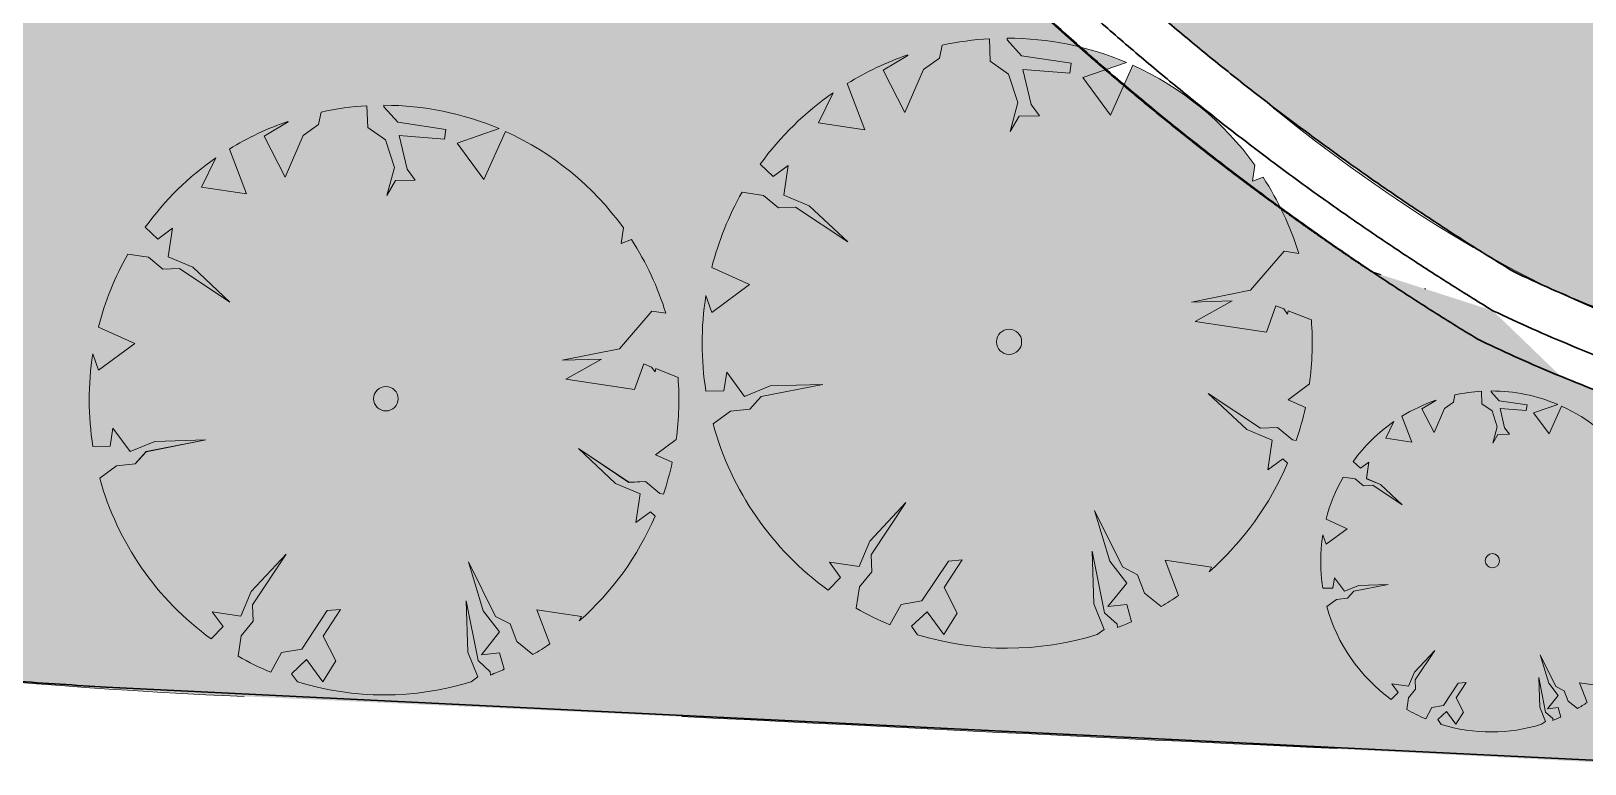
# Model space of a CAD drawing. Header units: metres. Extents: x -169 to 222, y -129 to 263.
# Drawn here: x 26.82 to 51.48, y -64.4 to -52.78 of the extents above; entities that cross this region are included whole.
import ezdxf

# ---------------------------------------------------------------- set-up
doc = ezdxf.new("R2010")
doc.units = ezdxf.units.M
doc.header["$LTSCALE"] = 5.08
doc.linetypes.add('DGN Style 2', pattern=[3.417717, 2.050591, -1.367126])
doc.layers.add('green areas', color=7, linetype='DGN Style 2', lineweight=5)
doc.layers.add('pavement', color=7, linetype='DGN Style 2', lineweight=5)
doc.layers.add('site location - A-Z400-H-Cfil1', color=7, linetype='Continuous', lineweight=5, true_color=0xb4b4b4)
doc.layers.add('site location - A-Z400-H-Cfil4', color=7, linetype='Continuous', lineweight=5, true_color=0x5a5a5a)

# ---------------------------------------------------------------- blocks, each defined once
blk = doc.blocks.new('Group-5-1')
at = {"layer": 'site location - A-Z400-H-Cfil1', "linetype": 'Continuous', "lineweight": 0, "true_color": 0x7fff7f}
h = blk.add_hatch(color=91, dxfattribs=at)
edge = h.paths.add_edge_path()
edge.add_arc((49.993, -61.19), 2.704, 17.1101, 32.9708)
edge.add_line((52.261, -59.719), (52.167, -59.755))
edge.add_line((52.167, -59.755), (52.188, -59.611))
edge.add_arc((49.992, -61.19), 2.705, 35.7173, 65.6583)
edge.add_line((51.107, -58.726), (50.908, -59.168))
edge.add_line((50.908, -59.168), (50.662, -58.833))
edge.add_line((50.662, -58.833), (51.049, -58.701))
edge.add_arc((49.992, -61.19), 2.705, 66.9963, 90.0095)
edge.add_line((49.991, -58.486), (49.99, -58.502))
edge.add_line((49.99, -58.502), (50.119, -58.641))
edge.add_line((50.119, -58.641), (50.56, -58.708))
edge.add_line((50.56, -58.708), (50.546, -58.795))
edge.add_line((50.546, -58.795), (50.131, -58.763))
edge.add_line((50.131, -58.763), (50.204, -59.073))
edge.add_line((50.204, -59.073), (50.279, -59.174))
edge.add_line((50.279, -59.174), (50.098, -59.177))
edge.add_line((50.098, -59.177), (50.018, -59.314))
edge.add_line((50.018, -59.314), (50.087, -59.055))
edge.add_line((50.087, -59.055), (50.005, -58.803))
edge.add_line((50.005, -58.803), (49.842, -58.689))
edge.add_line((49.842, -58.689), (49.835, -58.49))
edge.add_line((49.835, -58.49), (49.836, -58.49))
edge.add_arc((49.991, -61.194), 2.708, 93.2962, 102.2657)
edge.add_line((49.416, -58.548), (49.391, -58.664))
edge.add_line((49.391, -58.664), (49.25, -58.763))
edge.add_line((49.25, -58.763), (49.084, -59.144))
edge.add_line((49.084, -59.144), (48.892, -58.769))
edge.add_line((48.892, -58.769), (49.111, -58.638))
edge.add_line((49.111, -58.638), (49.11, -58.633))
edge.add_arc((49.993, -61.191), 2.706, 109.064, 121.6642)
edge.add_line((48.573, -58.888), (48.729, -59.298))
edge.add_line((48.729, -59.298), (48.318, -59.236))
edge.add_line((48.318, -59.236), (48.448, -58.97))
edge.add_arc((49.992, -61.191), 2.705, 124.8003, 144.0671)
edge.add_line((47.801, -59.603), (47.915, -59.713))
edge.add_line((47.915, -59.713), (48.051, -59.614))
edge.add_line((48.051, -59.614), (48.01, -59.878))
edge.add_line((48.01, -59.878), (48.236, -59.972))
edge.add_line((48.236, -59.972), (48.578, -60.293))
edge.add_line((48.578, -60.293), (48.114, -59.983))
edge.add_line((48.114, -59.983), (47.963, -59.99))
edge.add_line((47.963, -59.99), (47.83, -59.88))
edge.add_line((47.83, -59.88), (47.642, -59.852))
edge.add_arc((49.992, -61.191), 2.705, 150.3253, 165.6529)
edge.add_line((47.371, -60.521), (47.706, -60.671))
edge.add_line((47.706, -60.671), (47.371, -60.918))
edge.add_line((47.371, -60.918), (47.32, -60.768))
edge.add_arc((49.991, -61.192), 2.705, 170.9904, 189.0527)
edge.add_line((47.32, -61.617), (47.479, -61.614))
edge.add_line((47.479, -61.614), (47.504, -61.449))
edge.add_line((47.504, -61.449), (47.662, -61.663))
edge.add_line((47.662, -61.663), (47.889, -61.57))
edge.add_line((47.889, -61.57), (48.357, -61.555))
edge.add_line((48.357, -61.555), (47.81, -61.665))
edge.add_line((47.81, -61.665), (47.709, -61.776))
edge.add_line((47.709, -61.776), (47.536, -61.793))
edge.add_line((47.536, -61.793), (47.383, -61.906))
edge.add_arc((49.992, -61.191), 2.705, 195.3235, 234.0655)
edge.add_line((48.404, -63.381), (48.514, -63.268))
edge.add_line((48.514, -63.268), (48.415, -63.132))
edge.add_line((48.415, -63.132), (48.679, -63.172))
edge.add_line((48.679, -63.172), (48.773, -62.946))
edge.add_line((48.773, -62.946), (49.094, -62.605))
edge.add_line((49.094, -62.605), (48.784, -63.068))
edge.add_line((48.784, -63.068), (48.791, -63.219))
edge.add_line((48.791, -63.219), (48.681, -63.353))
edge.add_line((48.681, -63.353), (48.653, -63.541))
edge.add_arc((49.99, -61.192), 2.703, 240.3594, 247.4353)
edge.add_line((48.952, -63.688), (49.051, -63.508))
edge.add_line((49.051, -63.508), (49.236, -63.476))
edge.add_line((49.236, -63.476), (49.469, -63.122))
edge.add_line((49.469, -63.122), (49.592, -63.111))
edge.add_line((49.592, -63.111), (49.434, -63.356))
edge.add_line((49.434, -63.356), (49.55, -63.583))
edge.add_line((49.55, -63.583), (49.431, -63.775))
edge.add_line((49.431, -63.775), (49.281, -63.573))
edge.add_line((49.281, -63.573), (49.142, -63.701))
edge.add_line((49.142, -63.701), (49.197, -63.777))
edge.add_arc((49.992, -61.191), 2.705, 252.9251, 287.1683)
edge.add_line((50.79, -63.775), (50.853, -63.729))
edge.add_line((50.853, -63.729), (50.76, -63.503))
edge.add_line((50.76, -63.503), (50.746, -63.034))
edge.add_line((50.746, -63.034), (50.854, -63.581))
edge.add_line((50.854, -63.581), (50.966, -63.683))
edge.add_line((50.966, -63.683), (50.969, -63.713))
edge.add_arc((49.989, -61.191), 2.706, 291.2374, 294.1319)
edge.add_line((51.095, -63.661), (51.051, -63.508))
edge.add_line((51.051, -63.508), (50.885, -63.527))
edge.add_line((50.885, -63.527), (51.051, -63.319))
edge.add_line((51.051, -63.319), (50.903, -63.124))
edge.add_line((50.903, -63.124), (50.767, -62.675))
edge.add_line((50.767, -62.675), (51.014, -63.175))
edge.add_line((51.014, -63.175), (51.148, -63.245))
edge.add_line((51.148, -63.245), (51.209, -63.407))
edge.add_line((51.209, -63.407), (51.358, -63.526))
edge.add_arc((49.991, -61.192), 2.704, 300.3598, 304.2157)
edge.add_line((51.512, -63.429), (51.393, -63.115))
edge.add_line((51.393, -63.115), (51.803, -63.177))
edge.add_line((51.803, -63.177), (51.783, -63.217))
edge.add_arc((49.992, -61.191), 2.705, 311.4729, 336.8259)
edge.add_line((52.479, -62.255), (52.438, -62.215))
edge.add_line((52.438, -62.215), (52.302, -62.314))
edge.add_line((52.302, -62.314), (52.342, -62.051))
edge.add_line((52.342, -62.051), (52.117, -61.957))
edge.add_line((52.117, -61.957), (51.775, -61.635))
edge.add_line((51.775, -61.635), (52.238, -61.945))
edge.add_line((52.238, -61.945), (52.389, -61.938))
edge.add_line((52.389, -61.938), (52.523, -62.048))
edge.add_line((52.523, -62.048), (52.556, -62.053))
edge.add_arc((49.991, -61.191), 2.706, 341.4135, 347.8394)
edge.add_line((52.636, -61.761), (52.483, -61.692))
edge.add_line((52.483, -61.692), (52.673, -61.552))
edge.add_arc((49.992, -61.189), 2.705, 352.293, 364.3693)
edge.add_line((52.689, -60.983), (52.484, -60.902))
edge.add_line((52.484, -60.902), (52.48, -60.932))
edge.add_line((52.48, -60.932), (52.446, -60.887))
edge.add_line((52.446, -60.887), (52.375, -60.859))
edge.add_line((52.375, -60.859), (52.291, -61.094))
edge.add_line((52.291, -61.094), (51.659, -60.998))
edge.add_line((51.659, -60.998), (51.988, -60.815))
edge.add_line((51.988, -60.815), (51.627, -60.826))
edge.add_line((51.627, -60.826), (52.151, -60.722))
edge.add_line((52.151, -60.722), (52.449, -60.375))
edge.add_line((52.449, -60.375), (52.577, -60.395))
edge.add_line((52.577, -60.395), (52.577, -60.395))
at = {"layer": 'site location - A-Z400-H-Cfil1', "color": 7, "flags": 128}
blk.add_lwpolyline([(51.988, -60.815), (51.627, -60.826), (52.151, -60.722), (52.449, -60.375), (52.577, -60.395, 0.069316), (52.261, -59.719), (52.167, -59.755), (52.188, -59.611, 0.131391), (51.107, -58.726), (50.908, -59.168), (50.662, -58.833), (51.049, -58.701, 0.100753), (49.991, -58.486), (49.99, -58.502), (50.119, -58.641), (50.56, -58.708), (50.546, -58.795), (50.131, -58.762), (50.204, -59.073), (50.279, -59.174), (50.098, -59.176), (50.018, -59.314), (50.087, -59.055), (50.005, -58.803), (49.842, -58.689), (49.835, -58.49, 0.039157), (49.416, -58.548), (49.391, -58.664), (49.25, -58.763), (49.084, -59.144), (48.892, -58.769), (49.111, -58.638), (49.11, -58.633, 0.055034), (48.573, -58.888), (48.729, -59.298), (48.318, -59.236), (48.448, -58.97, 0.084266), (47.801, -59.603), (47.915, -59.713), (48.051, -59.614), (48.01, -59.877), (48.236, -59.972), (48.578, -60.293), (48.114, -59.983), (47.963, -59.99), (47.83, -59.88), (47.642, -59.852, 0.066979), (47.371, -60.521), (47.706, -60.671), (47.371, -60.918), (47.32, -60.768, 0.078975), (47.32, -61.617), (47.479, -61.614), (47.504, -61.449), (47.662, -61.663), (47.889, -61.57), (48.357, -61.555), (47.81, -61.665), (47.709, -61.776), (47.536, -61.793), (47.383, -61.906, 0.170673), (48.404, -63.381), (48.514, -63.268), (48.415, -63.132), (48.679, -63.172), (48.773, -62.946), (49.094, -62.605), (48.784, -63.068), (48.791, -63.219), (48.681, -63.353), (48.653, -63.541, 0.030884), (48.952, -63.688), (49.051, -63.508), (49.236, -63.476), (49.469, -63.122), (49.592, -63.111), (49.434, -63.356), (49.55, -63.583), (49.431, -63.775), (49.281, -63.573), (49.142, -63.701), (49.197, -63.777, 0.150536), (50.79, -63.775), (50.853, -63.729), (50.76, -63.503), (50.746, -63.034), (50.854, -63.581), (50.966, -63.683), (50.969, -63.713, 0.01263), (51.095, -63.661), (51.051, -63.508), (50.885, -63.527), (51.051, -63.319), (50.903, -63.124), (50.767, -62.675), (51.014, -63.175), (51.148, -63.245), (51.209, -63.407), (51.358, -63.526), (51.358, -63.525, 0.016826), (51.512, -63.429), (51.393, -63.115), (51.803, -63.177), (51.783, -63.217, 0.11108), (52.479, -62.255), (52.438, -62.215), (52.302, -62.314), (52.342, -62.051), (52.117, -61.957), (51.775, -61.635), (52.238, -61.945), (52.389, -61.938), (52.523, -62.048), (52.556, -62.053, 0.028047), (52.636, -61.761), (52.483, -61.692), (52.673, -61.552, 0.052742), (52.689, -60.983), (52.484, -60.902), (52.479, -60.932), (52.446, -60.887), (52.375, -60.859), (52.291, -61.094), (51.659, -60.998), (51.988, -60.815)], format="xyb", close=True, dxfattribs=at)
blk.add_lwpolyline([(51.988, -60.815), (51.627, -60.826), (52.151, -60.722), (52.449, -60.375), (52.577, -60.395, 0.069316), (52.261, -59.719), (52.167, -59.755), (52.188, -59.611, 0.131391), (51.107, -58.726), (50.908, -59.168), (50.662, -58.833), (51.049, -58.701, 0.100753), (49.991, -58.486), (49.99, -58.502), (50.119, -58.641), (50.56, -58.708), (50.546, -58.795), (50.131, -58.762), (50.204, -59.073), (50.279, -59.174), (50.098, -59.176), (50.018, -59.314), (50.087, -59.055), (50.005, -58.803), (49.842, -58.689), (49.835, -58.49, 0.039157), (49.416, -58.548), (49.391, -58.664), (49.25, -58.763), (49.084, -59.144), (48.892, -58.769), (49.111, -58.638), (49.11, -58.633, 0.055034), (48.573, -58.888), (48.729, -59.298), (48.318, -59.236), (48.448, -58.97, 0.084266), (47.801, -59.603), (47.915, -59.713), (48.051, -59.614), (48.01, -59.877), (48.236, -59.972), (48.578, -60.293), (48.114, -59.983), (47.963, -59.99), (47.83, -59.88), (47.642, -59.852, 0.066979), (47.371, -60.521), (47.706, -60.671), (47.371, -60.918), (47.32, -60.768, 0.078975), (47.32, -61.617), (47.479, -61.614), (47.504, -61.449), (47.662, -61.663), (47.889, -61.57), (48.357, -61.555), (47.81, -61.665), (47.709, -61.776), (47.536, -61.793), (47.383, -61.906, 0.170673), (48.404, -63.381), (48.514, -63.268), (48.415, -63.132), (48.679, -63.172), (48.773, -62.946), (49.094, -62.605), (48.784, -63.068), (48.791, -63.219), (48.681, -63.353), (48.653, -63.541, 0.030884), (48.952, -63.688), (49.051, -63.508), (49.236, -63.476), (49.469, -63.122), (49.592, -63.111), (49.434, -63.356), (49.55, -63.583), (49.431, -63.775), (49.281, -63.573), (49.142, -63.701), (49.197, -63.777, 0.150536), (50.79, -63.775), (50.853, -63.729), (50.76, -63.503), (50.746, -63.034), (50.854, -63.581), (50.966, -63.683), (50.969, -63.713, 0.01263), (51.095, -63.661), (51.051, -63.508), (50.885, -63.527), (51.051, -63.319), (50.903, -63.124), (50.767, -62.675), (51.014, -63.175), (51.148, -63.245), (51.209, -63.407), (51.358, -63.526), (51.358, -63.525, 0.016826), (51.512, -63.429), (51.393, -63.115), (51.803, -63.177), (51.783, -63.217, 0.11108), (52.479, -62.255), (52.438, -62.215), (52.302, -62.314), (52.342, -62.051), (52.117, -61.957), (51.775, -61.635), (52.238, -61.945), (52.389, -61.938), (52.523, -62.048), (52.556, -62.053, 0.028047), (52.636, -61.761), (52.483, -61.692), (52.673, -61.552, 0.052742), (52.689, -60.983), (52.484, -60.902), (52.479, -60.932), (52.446, -60.887), (52.375, -60.859), (52.291, -61.094), (51.659, -60.998), (51.988, -60.815)], format="xyb", close=True, dxfattribs=at)
at = {"layer": 'site location - A-Z400-H-Cfil1', "color": 91, "true_color": 0x7fff7f, "flags": 128}
blk.add_lwpolyline([(52.577, -60.395, 0.069316), (52.261, -59.719), (52.167, -59.755), (52.188, -59.611, 0.131391), (51.107, -58.726), (50.908, -59.168), (50.662, -58.833), (51.049, -58.701, 0.100753), (49.991, -58.486), (49.99, -58.502), (50.119, -58.641), (50.56, -58.708), (50.546, -58.795), (50.131, -58.763), (50.204, -59.073), (50.279, -59.174), (50.098, -59.177), (50.018, -59.314), (50.087, -59.055), (50.005, -58.803), (49.842, -58.689), (49.835, -58.49), (49.836, -58.49, 0.039157), (49.416, -58.548), (49.391, -58.664), (49.25, -58.763), (49.084, -59.144), (48.892, -58.769), (49.111, -58.638), (49.11, -58.633, 0.055034), (48.573, -58.888), (48.729, -59.298), (48.318, -59.236), (48.448, -58.97, 0.084266), (47.801, -59.603), (47.915, -59.713), (48.051, -59.614), (48.01, -59.878), (48.236, -59.972), (48.578, -60.293), (48.114, -59.983), (47.963, -59.99), (47.83, -59.88), (47.642, -59.852, 0.066979), (47.371, -60.521), (47.706, -60.671), (47.371, -60.918), (47.32, -60.768, 0.078975), (47.32, -61.617), (47.479, -61.614), (47.504, -61.449), (47.662, -61.663), (47.889, -61.57), (48.357, -61.555), (47.81, -61.665), (47.709, -61.776), (47.536, -61.793), (47.383, -61.906, 0.170673), (48.404, -63.381), (48.514, -63.268), (48.415, -63.132), (48.679, -63.172), (48.773, -62.946), (49.094, -62.605), (48.784, -63.068), (48.791, -63.219), (48.681, -63.353), (48.653, -63.541, 0.030884), (48.952, -63.688), (49.051, -63.508), (49.236, -63.476), (49.469, -63.122), (49.592, -63.111), (49.434, -63.356), (49.55, -63.583), (49.431, -63.775), (49.281, -63.573), (49.142, -63.701), (49.197, -63.777, 0.150536), (50.79, -63.775), (50.853, -63.729), (50.76, -63.503), (50.746, -63.034), (50.854, -63.581), (50.966, -63.683), (50.969, -63.713, 0.01263), (51.095, -63.661), (51.051, -63.508), (50.885, -63.527), (51.051, -63.319), (50.903, -63.124), (50.767, -62.675), (51.014, -63.175), (51.148, -63.245), (51.209, -63.407), (51.358, -63.526, 0.016826), (51.512, -63.429), (51.393, -63.115), (51.803, -63.177), (51.783, -63.217, 0.111077), (52.479, -62.255), (52.438, -62.215), (52.302, -62.314), (52.342, -62.051), (52.117, -61.957), (51.775, -61.635), (52.238, -61.945), (52.389, -61.938), (52.523, -62.048), (52.556, -62.053, 0.028046), (52.636, -61.761), (52.483, -61.692), (52.673, -61.552, 0.052742), (52.689, -60.983), (52.484, -60.902), (52.48, -60.932), (52.446, -60.887), (52.375, -60.859), (52.291, -61.094), (51.659, -60.998), (51.988, -60.815), (51.627, -60.826), (52.151, -60.722), (52.449, -60.375), (52.577, -60.395)], format="xyb", close=True, dxfattribs=at)
at = {"layer": 'site location - A-Z400-H-Cfil1', "color": 253, "true_color": 0xadadad}
blk.add_circle((50.009, -61.179), 0.112, dxfattribs=at)
blk = doc.blocks.new('Group-7-1')
at = {"layer": 'site location - A-Z400-H-Cfil1', "linetype": 'Continuous', "lineweight": 0, "true_color": 0x7fff7f}
h = blk.add_hatch(color=91, dxfattribs=at)
edge = h.paths.add_edge_path()
edge.add_arc((32.426, -58.629), 4.676, 17.102, 32.9627)
edge.add_line((36.35, -56.085), (36.185, -56.147))
edge.add_line((36.185, -56.147), (36.223, -55.9))
edge.add_arc((32.425, -58.631), 4.678, 35.72, 65.6611)
edge.add_line((34.353, -54.369), (34.01, -55.133))
edge.add_line((34.01, -55.133), (33.583, -54.555))
edge.add_line((33.583, -54.555), (34.252, -54.324))
edge.add_arc((32.425, -58.63), 4.677, 67.0062, 90.0194)
edge.add_line((32.423, -53.953), (32.423, -53.98))
edge.add_line((32.423, -53.98), (32.645, -54.221))
edge.add_line((32.645, -54.221), (33.407, -54.337))
edge.add_line((33.407, -54.337), (33.384, -54.489))
edge.add_line((33.384, -54.489), (32.666, -54.432))
edge.add_line((32.666, -54.432), (32.792, -54.968))
edge.add_line((32.792, -54.968), (32.921, -55.143))
edge.add_line((32.921, -55.143), (32.609, -55.148))
edge.add_line((32.609, -55.148), (32.469, -55.385))
edge.add_line((32.469, -55.385), (32.589, -54.938))
edge.add_line((32.589, -54.938), (32.447, -54.502))
edge.add_line((32.447, -54.502), (32.166, -54.304))
edge.add_line((32.166, -54.304), (32.154, -53.96))
edge.add_arc((32.427, -58.631), 4.679, 93.344, 102.3135)
edge.add_line((31.429, -54.06), (31.386, -54.26))
edge.add_line((31.386, -54.26), (31.142, -54.434))
edge.add_line((31.142, -54.434), (30.854, -55.092))
edge.add_line((30.854, -55.092), (30.524, -54.443))
edge.add_line((30.524, -54.443), (30.902, -54.217))
edge.add_line((30.902, -54.217), (30.899, -54.209))
edge.add_arc((32.424, -58.631), 4.678, 109.0307, 121.6309)
edge.add_line((29.971, -54.648), (30.241, -55.358))
edge.add_line((30.241, -55.358), (29.53, -55.25))
edge.add_line((29.53, -55.25), (29.755, -54.789))
edge.add_arc((32.425, -58.629), 4.677, 124.8135, 144.0804)
edge.add_line((28.637, -55.886), (28.834, -56.076))
edge.add_line((28.834, -56.076), (29.068, -55.905))
edge.add_line((29.068, -55.905), (28.998, -56.36))
edge.add_line((28.998, -56.36), (29.389, -56.523))
edge.add_line((29.389, -56.523), (29.98, -57.078))
edge.add_line((29.98, -57.078), (29.178, -56.542))
edge.add_line((29.178, -56.542), (28.917, -56.554))
edge.add_line((28.917, -56.554), (28.686, -56.364))
edge.add_line((28.686, -56.364), (28.36, -56.315))
edge.add_arc((32.423, -58.63), 4.676, 150.3276, 165.6552)
edge.add_line((27.893, -57.471), (27.893, -57.472))
edge.add_line((27.893, -57.472), (28.472, -57.732))
edge.add_line((28.472, -57.732), (27.893, -58.158))
edge.add_line((27.893, -58.158), (27.804, -57.899))
edge.add_arc((32.424, -58.63), 4.677, 171.0127, 189.075)
edge.add_line((27.806, -59.368), (28.08, -59.363))
edge.add_line((28.08, -59.363), (28.123, -59.077))
edge.add_line((28.123, -59.077), (28.397, -59.448))
edge.add_line((28.397, -59.448), (28.788, -59.286))
edge.add_line((28.788, -59.286), (29.598, -59.262))
edge.add_line((29.598, -59.262), (28.653, -59.45))
edge.add_line((28.653, -59.45), (28.476, -59.643))
edge.add_line((28.476, -59.643), (28.179, -59.672))
edge.add_line((28.179, -59.672), (27.913, -59.867))
edge.add_arc((32.425, -58.63), 4.678, 195.3293, 234.0713)
edge.add_line((29.68, -62.418), (29.87, -62.222))
edge.add_line((29.87, -62.222), (29.699, -61.988))
edge.add_line((29.699, -61.988), (30.154, -62.057))
edge.add_line((30.154, -62.057), (30.317, -61.666))
edge.add_line((30.317, -61.666), (30.872, -61.076))
edge.add_line((30.872, -61.076), (30.337, -61.877))
edge.add_line((30.337, -61.877), (30.349, -62.139))
edge.add_line((30.349, -62.139), (30.158, -62.369))
edge.add_line((30.158, -62.369), (30.109, -62.695))
edge.add_arc((32.426, -58.629), 4.68, 240.3203, 247.3962)
edge.add_line((30.627, -62.949), (30.798, -62.637))
edge.add_line((30.798, -62.637), (31.118, -62.582))
edge.add_line((31.118, -62.582), (31.522, -61.971))
edge.add_line((31.522, -61.971), (31.733, -61.951))
edge.add_line((31.733, -61.951), (31.461, -62.376))
edge.add_line((31.461, -62.376), (31.66, -62.768))
edge.add_line((31.66, -62.768), (31.455, -63.1))
edge.add_line((31.455, -63.1), (31.196, -62.749))
edge.add_line((31.196, -62.749), (30.955, -62.972))
edge.add_line((30.955, -62.972), (31.051, -63.102))
edge.add_arc((32.425, -58.63), 4.678, 252.9215, 287.1647)
edge.add_line((33.806, -63.1), (33.914, -63.02))
edge.add_line((33.914, -63.02), (33.753, -62.628))
edge.add_line((33.753, -62.628), (33.728, -61.818))
edge.add_line((33.728, -61.818), (33.916, -62.764))
edge.add_line((33.916, -62.764), (34.109, -62.94))
edge.add_line((34.109, -62.94), (34.114, -62.993))
edge.add_arc((32.426, -58.624), 4.684, 291.1293, 294.0238)
edge.add_line((34.333, -62.902), (34.258, -62.639))
edge.add_line((34.258, -62.639), (33.969, -62.67))
edge.add_line((33.969, -62.67), (34.257, -62.31))
edge.add_line((34.257, -62.31), (34, -61.974))
edge.add_line((34, -61.974), (33.766, -61.198))
edge.add_line((33.766, -61.198), (34.192, -62.062))
edge.add_line((34.192, -62.062), (34.425, -62.183))
edge.add_line((34.425, -62.183), (34.53, -62.463))
edge.add_line((34.53, -62.463), (34.787, -62.668))
edge.add_arc((32.422, -58.632), 4.678, 300.3636, 304.2194)
edge.add_line((35.053, -62.5), (34.847, -61.958))
edge.add_line((34.847, -61.958), (35.557, -62.065))
edge.add_line((35.557, -62.065), (35.523, -62.135))
edge.add_arc((32.425, -58.631), 4.678, 311.4815, 336.8345)
edge.add_line((36.725, -60.471), (36.654, -60.402))
edge.add_line((36.654, -60.402), (36.42, -60.573))
edge.add_line((36.42, -60.573), (36.489, -60.118))
edge.add_line((36.489, -60.118), (36.099, -59.955))
edge.add_line((36.099, -59.955), (35.508, -59.4))
edge.add_line((35.508, -59.4), (36.309, -59.936))
edge.add_line((36.309, -59.936), (36.571, -59.923))
edge.add_line((36.571, -59.923), (36.801, -60.114))
edge.add_line((36.801, -60.114), (36.859, -60.122))
edge.add_arc((32.426, -58.634), 4.676, 341.4437, 347.8697)
edge.add_line((36.997, -59.617), (36.732, -59.497))
edge.add_line((36.732, -59.497), (37.06, -59.256))
edge.add_arc((32.425, -58.63), 4.677, 352.3117, 364.388)
edge.add_line((37.089, -58.272), (36.735, -58.132))
edge.add_line((36.735, -58.132), (36.727, -58.184))
edge.add_line((36.727, -58.184), (36.669, -58.106))
edge.add_line((36.669, -58.106), (36.547, -58.057))
edge.add_line((36.547, -58.057), (36.4, -58.463))
edge.add_line((36.4, -58.463), (35.309, -58.298))
edge.add_line((35.309, -58.298), (35.877, -57.98))
edge.add_line((35.877, -57.98), (35.252, -57.999))
edge.add_line((35.252, -57.999), (36.159, -57.819))
edge.add_line((36.159, -57.819), (36.674, -57.221))
edge.add_line((36.674, -57.221), (36.896, -57.254))
edge.add_line((36.896, -57.254), (36.896, -57.254))
at = {"layer": 'site location - A-Z400-H-Cfil1', "color": 7, "flags": 128}
blk.add_lwpolyline([(35.877, -57.98), (35.252, -57.999), (36.159, -57.819), (36.674, -57.221), (36.896, -57.254, 0.069316), (36.35, -56.085), (36.185, -56.147), (36.223, -55.9, 0.131391), (34.353, -54.369), (34.01, -55.133), (33.583, -54.555), (34.252, -54.324, 0.100753), (32.423, -53.953), (32.423, -53.98), (32.645, -54.221), (33.407, -54.337), (33.384, -54.489), (32.666, -54.432), (32.792, -54.968), (32.921, -55.143), (32.609, -55.148), (32.469, -55.385), (32.589, -54.938), (32.447, -54.502), (32.166, -54.304), (32.154, -53.96, 0.039157), (31.429, -54.06), (31.386, -54.26), (31.142, -54.434), (30.854, -55.092), (30.524, -54.443), (30.902, -54.217), (30.899, -54.209, 0.055034), (29.971, -54.648), (30.241, -55.358), (29.53, -55.25), (29.755, -54.789, 0.084266), (28.637, -55.886), (28.834, -56.076), (29.068, -55.905), (28.998, -56.36), (29.389, -56.523), (29.98, -57.078), (29.178, -56.542), (28.917, -56.554), (28.686, -56.364), (28.36, -56.315, 0.066979), (27.893, -57.471), (27.893, -57.472), (28.472, -57.732), (27.893, -58.158), (27.804, -57.899, 0.078975), (27.806, -59.368), (28.08, -59.363), (28.123, -59.077), (28.397, -59.448), (28.788, -59.286), (29.598, -59.262), (28.653, -59.449), (28.476, -59.643), (28.179, -59.672), (27.913, -59.867, 0.170673), (29.68, -62.418), (29.87, -62.222), (29.699, -61.988), (30.154, -62.057), (30.317, -61.666), (30.872, -61.076), (30.337, -61.877), (30.349, -62.139), (30.158, -62.369), (30.109, -62.695, 0.030884), (30.627, -62.949), (30.798, -62.637), (31.118, -62.582), (31.522, -61.971), (31.733, -61.951), (31.461, -62.376), (31.66, -62.768), (31.455, -63.1), (31.196, -62.749), (30.955, -62.972), (31.051, -63.102, 0.150536), (33.806, -63.1), (33.914, -63.02), (33.753, -62.628), (33.728, -61.818), (33.916, -62.764), (34.109, -62.94), (34.114, -62.993, 0.01263), (34.333, -62.902), (34.258, -62.639), (33.969, -62.67), (34.257, -62.31), (34, -61.974), (33.766, -61.197), (34.192, -62.062), (34.425, -62.183), (34.53, -62.463), (34.787, -62.668, 0.016826), (35.053, -62.5), (34.847, -61.958), (35.557, -62.065), (35.523, -62.135, 0.11108), (36.725, -60.471), (36.654, -60.402), (36.42, -60.573), (36.489, -60.118), (36.099, -59.955), (35.508, -59.4), (36.309, -59.935), (36.571, -59.923), (36.801, -60.114), (36.859, -60.122, 0.028047), (36.997, -59.617), (36.732, -59.497), (37.06, -59.256, 0.052742), (37.089, -58.272), (36.735, -58.132), (36.727, -58.184), (36.669, -58.106), (36.547, -58.057), (36.4, -58.463), (35.309, -58.298), (35.877, -57.98)], format="xyb", close=True, dxfattribs=at)
blk.add_lwpolyline([(35.877, -57.98), (35.252, -57.999), (36.159, -57.819), (36.674, -57.221), (36.896, -57.254, 0.069316), (36.35, -56.085), (36.185, -56.147), (36.223, -55.9, 0.131391), (34.353, -54.369), (34.01, -55.133), (33.583, -54.555), (34.252, -54.324, 0.100753), (32.423, -53.953), (32.423, -53.98), (32.645, -54.221), (33.407, -54.337), (33.384, -54.489), (32.666, -54.432), (32.792, -54.968), (32.921, -55.143), (32.609, -55.148), (32.469, -55.385), (32.589, -54.938), (32.447, -54.502), (32.166, -54.304), (32.154, -53.96, 0.039157), (31.429, -54.06), (31.386, -54.26), (31.142, -54.434), (30.854, -55.092), (30.524, -54.443), (30.902, -54.217), (30.899, -54.209, 0.055034), (29.971, -54.648), (30.241, -55.358), (29.53, -55.25), (29.755, -54.789, 0.084266), (28.637, -55.886), (28.834, -56.076), (29.068, -55.905), (28.998, -56.36), (29.389, -56.523), (29.98, -57.078), (29.178, -56.542), (28.917, -56.554), (28.686, -56.364), (28.36, -56.315, 0.066979), (27.893, -57.471), (27.893, -57.472), (28.472, -57.732), (27.893, -58.158), (27.804, -57.899, 0.078975), (27.806, -59.368), (28.08, -59.363), (28.123, -59.077), (28.397, -59.448), (28.788, -59.286), (29.598, -59.262), (28.653, -59.449), (28.476, -59.643), (28.179, -59.672), (27.913, -59.867, 0.170673), (29.68, -62.418), (29.87, -62.222), (29.699, -61.988), (30.154, -62.057), (30.317, -61.666), (30.872, -61.076), (30.337, -61.877), (30.349, -62.139), (30.158, -62.369), (30.109, -62.695, 0.030884), (30.627, -62.949), (30.798, -62.637), (31.118, -62.582), (31.522, -61.971), (31.733, -61.951), (31.461, -62.376), (31.66, -62.768), (31.455, -63.1), (31.196, -62.749), (30.955, -62.972), (31.051, -63.102, 0.150536), (33.806, -63.1), (33.914, -63.02), (33.753, -62.628), (33.728, -61.818), (33.916, -62.764), (34.109, -62.94), (34.114, -62.993, 0.01263), (34.333, -62.902), (34.258, -62.639), (33.969, -62.67), (34.257, -62.31), (34, -61.974), (33.766, -61.197), (34.192, -62.062), (34.425, -62.183), (34.53, -62.463), (34.787, -62.668, 0.016826), (35.053, -62.5), (34.847, -61.958), (35.557, -62.065), (35.523, -62.135, 0.11108), (36.725, -60.471), (36.654, -60.402), (36.42, -60.573), (36.489, -60.118), (36.099, -59.955), (35.508, -59.4), (36.309, -59.935), (36.571, -59.923), (36.801, -60.114), (36.859, -60.122, 0.028047), (36.997, -59.617), (36.732, -59.497), (37.06, -59.256, 0.052742), (37.089, -58.272), (36.735, -58.132), (36.727, -58.184), (36.669, -58.106), (36.547, -58.057), (36.4, -58.463), (35.309, -58.298), (35.877, -57.98)], format="xyb", close=True, dxfattribs=at)
at = {"layer": 'site location - A-Z400-H-Cfil1', "color": 91, "true_color": 0x7fff7f, "flags": 128}
blk.add_lwpolyline([(36.896, -57.254, 0.069316), (36.35, -56.085), (36.185, -56.147), (36.223, -55.9, 0.131391), (34.353, -54.369), (34.01, -55.133), (33.583, -54.555), (34.252, -54.324, 0.100753), (32.423, -53.953), (32.423, -53.98), (32.645, -54.221), (33.407, -54.337), (33.384, -54.489), (32.666, -54.432), (32.792, -54.968), (32.921, -55.143), (32.609, -55.148), (32.469, -55.385), (32.589, -54.938), (32.447, -54.502), (32.166, -54.304), (32.154, -53.96, 0.039157), (31.429, -54.06), (31.386, -54.26), (31.142, -54.434), (30.854, -55.092), (30.524, -54.443), (30.902, -54.217), (30.899, -54.209, 0.055034), (29.971, -54.648), (30.241, -55.358), (29.53, -55.25), (29.755, -54.789, 0.084266), (28.637, -55.886), (28.834, -56.076), (29.068, -55.905), (28.998, -56.36), (29.389, -56.523), (29.98, -57.078), (29.178, -56.542), (28.917, -56.554), (28.686, -56.364), (28.36, -56.315, 0.066979), (27.893, -57.471), (27.893, -57.472), (28.472, -57.732), (27.893, -58.158), (27.804, -57.899, 0.078975), (27.806, -59.368), (28.08, -59.363), (28.123, -59.077), (28.397, -59.448), (28.788, -59.286), (29.598, -59.262), (28.653, -59.45), (28.476, -59.643), (28.179, -59.672), (27.913, -59.867, 0.170673), (29.68, -62.418), (29.87, -62.222), (29.699, -61.988), (30.154, -62.057), (30.317, -61.666), (30.872, -61.076), (30.337, -61.877), (30.349, -62.139), (30.158, -62.369), (30.109, -62.695, 0.030884), (30.627, -62.949), (30.798, -62.637), (31.118, -62.582), (31.522, -61.971), (31.733, -61.951), (31.461, -62.376), (31.66, -62.768), (31.455, -63.1), (31.196, -62.749), (30.955, -62.972), (31.051, -63.102, 0.150536), (33.806, -63.1), (33.914, -63.02), (33.753, -62.628), (33.728, -61.818), (33.916, -62.764), (34.109, -62.94), (34.114, -62.993, 0.01263), (34.333, -62.902), (34.258, -62.639), (33.969, -62.67), (34.257, -62.31), (34, -61.974), (33.766, -61.198), (34.192, -62.062), (34.425, -62.183), (34.53, -62.463), (34.787, -62.668, 0.016826), (35.053, -62.5), (34.847, -61.958), (35.557, -62.065), (35.523, -62.135, 0.111077), (36.725, -60.471), (36.654, -60.402), (36.42, -60.573), (36.489, -60.118), (36.099, -59.955), (35.508, -59.4), (36.309, -59.936), (36.571, -59.923), (36.801, -60.114), (36.859, -60.122, 0.028046), (36.997, -59.617), (36.732, -59.497), (37.06, -59.256, 0.052742), (37.089, -58.272), (36.735, -58.132), (36.727, -58.184), (36.669, -58.106), (36.547, -58.057), (36.4, -58.463), (35.309, -58.298), (35.877, -57.98), (35.252, -57.999), (36.159, -57.819), (36.674, -57.221), (36.896, -57.254)], format="xyb", close=True, dxfattribs=at)
at = {"layer": 'site location - A-Z400-H-Cfil1', "color": 253, "true_color": 0xadadad}
blk.add_circle((32.454, -58.609), 0.194, dxfattribs=at)
blk = doc.blocks.new('Group-9-1')
at = {"layer": 'site location - A-Z400-H-Cfil1', "linetype": 'Continuous', "lineweight": 0, "true_color": 0x7fff7f}
h = blk.add_hatch(color=91, dxfattribs=at)
edge = h.paths.add_edge_path()
edge.add_arc((42.312, -57.728), 4.839, 17.1106, 32.9713)
edge.add_line((46.372, -55.095), (46.202, -55.159))
edge.add_line((46.202, -55.159), (46.24, -54.903))
edge.add_line((46.24, -54.903), (46.241, -54.903))
edge.add_arc((42.312, -57.728), 4.839, 35.7177, 65.6588)
edge.add_line((44.306, -53.319), (44.306, -53.319))
edge.add_line((44.306, -53.319), (43.95, -54.11))
edge.add_line((43.95, -54.11), (43.51, -53.511))
edge.add_line((43.51, -53.511), (44.202, -53.273))
edge.add_arc((42.311, -57.728), 4.839, 67.0048, 90.018)
edge.add_line((42.31, -52.889), (42.309, -52.917))
edge.add_line((42.309, -52.917), (42.54, -53.167))
edge.add_line((42.54, -53.167), (43.327, -53.286))
edge.add_line((43.327, -53.286), (43.303, -53.443))
edge.add_line((43.303, -53.443), (42.561, -53.384))
edge.add_line((42.561, -53.384), (42.691, -53.939))
edge.add_line((42.691, -53.939), (42.825, -54.12))
edge.add_line((42.825, -54.12), (42.502, -54.125))
edge.add_line((42.502, -54.125), (42.357, -54.371))
edge.add_line((42.357, -54.371), (42.481, -53.907))
edge.add_line((42.481, -53.907), (42.334, -53.457))
edge.add_line((42.334, -53.457), (42.043, -53.252))
edge.add_line((42.043, -53.252), (42.032, -52.897))
edge.add_line((42.032, -52.897), (42.032, -52.897))
edge.add_arc((42.314, -57.728), 4.84, 93.3445, 102.314)
edge.add_line((41.282, -53), (41.236, -53.207))
edge.add_line((41.236, -53.207), (40.984, -53.386))
edge.add_line((40.984, -53.386), (40.687, -54.067))
edge.add_line((40.687, -54.067), (40.344, -53.396))
edge.add_line((40.344, -53.396), (40.736, -53.162))
edge.add_line((40.736, -53.162), (40.733, -53.153))
edge.add_arc((42.313, -57.727), 4.839, 109.0568, 121.657)
edge.add_line((39.773, -53.608), (40.052, -54.342))
edge.add_line((40.052, -54.342), (39.317, -54.231))
edge.add_line((39.317, -54.231), (39.55, -53.755))
edge.add_arc((42.311, -57.729), 4.84, 124.7907, 144.0576)
edge.add_line((38.393, -54.888), (38.596, -55.085))
edge.add_line((38.596, -55.085), (38.838, -54.908))
edge.add_line((38.838, -54.908), (38.767, -55.379))
edge.add_line((38.767, -55.379), (39.171, -55.547))
edge.add_line((39.171, -55.547), (39.782, -56.122))
edge.add_line((39.782, -56.122), (38.953, -55.568))
edge.add_line((38.953, -55.568), (38.682, -55.58))
edge.add_line((38.682, -55.58), (38.444, -55.384))
edge.add_line((38.444, -55.384), (38.106, -55.332))
edge.add_arc((42.311, -57.728), 4.839, 150.3271, 165.6546)
edge.add_line((37.623, -56.529), (38.222, -56.798))
edge.add_line((38.222, -56.798), (37.624, -57.239))
edge.add_line((37.624, -57.239), (37.531, -56.972))
edge.add_arc((42.311, -57.728), 4.839, 171.0071, 189.0694)
edge.add_line((37.532, -58.491), (37.815, -58.486))
edge.add_line((37.815, -58.486), (37.861, -58.19))
edge.add_line((37.861, -58.19), (38.143, -58.573))
edge.add_line((38.143, -58.573), (38.549, -58.407))
edge.add_line((38.549, -58.407), (39.387, -58.381))
edge.add_line((39.387, -58.381), (38.409, -58.576))
edge.add_line((38.409, -58.576), (38.227, -58.775))
edge.add_line((38.227, -58.775), (37.919, -58.805))
edge.add_line((37.919, -58.805), (37.644, -59.007))
edge.add_arc((42.311, -57.728), 4.839, 195.324, 234.0661)
edge.add_line((39.471, -61.647), (39.472, -61.647))
edge.add_line((39.472, -61.647), (39.669, -61.443))
edge.add_line((39.669, -61.443), (39.491, -61.201))
edge.add_line((39.491, -61.201), (39.962, -61.273))
edge.add_line((39.962, -61.273), (40.13, -60.869))
edge.add_line((40.13, -60.869), (40.705, -60.258))
edge.add_line((40.705, -60.258), (40.151, -61.087))
edge.add_line((40.151, -61.087), (40.163, -61.357))
edge.add_line((40.163, -61.357), (39.967, -61.596))
edge.add_line((39.967, -61.596), (39.915, -61.933))
edge.add_arc((42.312, -57.724), 4.843, 240.3397, 247.4156)
edge.add_line((40.452, -62.196), (40.628, -61.873))
edge.add_line((40.628, -61.873), (40.959, -61.817))
edge.add_line((40.959, -61.817), (41.378, -61.184))
edge.add_line((41.378, -61.184), (41.595, -61.163))
edge.add_line((41.595, -61.163), (41.314, -61.602))
edge.add_line((41.314, -61.602), (41.52, -62.009))
edge.add_line((41.52, -62.009), (41.307, -62.351))
edge.add_line((41.307, -62.351), (41.04, -61.989))
edge.add_line((41.04, -61.989), (40.791, -62.219))
edge.add_line((40.791, -62.219), (40.89, -62.354))
edge.add_arc((42.311, -57.727), 4.84, 252.9234, 287.1666)
edge.add_line((43.74, -62.352), (43.852, -62.269))
edge.add_line((43.852, -62.269), (43.685, -61.864))
edge.add_line((43.685, -61.864), (43.66, -61.026))
edge.add_line((43.66, -61.026), (43.854, -62.004))
edge.add_line((43.854, -62.004), (44.054, -62.186))
edge.add_line((44.054, -62.186), (44.059, -62.241))
edge.add_arc((42.313, -57.733), 4.834, 291.1799, 294.0743)
edge.add_line((44.285, -62.147), (44.208, -61.874))
edge.add_line((44.208, -61.874), (43.909, -61.907))
edge.add_line((43.909, -61.907), (44.207, -61.535))
edge.add_line((44.207, -61.535), (43.941, -61.187))
edge.add_line((43.941, -61.187), (43.699, -60.384))
edge.add_line((43.699, -60.384), (44.14, -61.278))
edge.add_line((44.14, -61.278), (44.38, -61.403))
edge.add_line((44.38, -61.403), (44.488, -61.693))
edge.add_line((44.488, -61.693), (44.755, -61.905))
edge.add_line((44.755, -61.905), (44.755, -61.905))
edge.add_arc((42.311, -57.734), 4.835, 300.3681, 304.2239)
edge.add_line((45.03, -61.732), (44.817, -61.17))
edge.add_line((44.817, -61.17), (45.552, -61.281))
edge.add_line((45.552, -61.281), (45.517, -61.354))
edge.add_arc((42.311, -57.729), 4.84, 311.4859, 336.839)
edge.add_line((46.76, -59.632), (46.687, -59.561))
edge.add_line((46.687, -59.561), (46.445, -59.738))
edge.add_line((46.445, -59.738), (46.516, -59.267))
edge.add_line((46.516, -59.267), (46.112, -59.099))
edge.add_line((46.112, -59.099), (45.501, -58.524))
edge.add_line((45.501, -58.524), (46.33, -59.078))
edge.add_line((46.33, -59.078), (46.6, -59.066))
edge.add_line((46.6, -59.066), (46.839, -59.263))
edge.add_line((46.839, -59.263), (46.898, -59.272))
edge.add_arc((42.311, -57.728), 4.84, 341.4064, 347.8324)
edge.add_line((47.042, -58.749), (46.768, -58.625))
edge.add_line((46.768, -58.625), (47.107, -58.375))
edge.add_arc((42.312, -57.728), 4.839, 352.3158, 364.3922)
edge.add_line((47.137, -57.357), (46.77, -57.212))
edge.add_line((46.77, -57.212), (46.761, -57.266))
edge.add_line((46.761, -57.266), (46.702, -57.185))
edge.add_line((46.702, -57.185), (46.576, -57.135))
edge.add_line((46.576, -57.135), (46.423, -57.555))
edge.add_line((46.423, -57.555), (45.295, -57.384))
edge.add_line((45.295, -57.384), (45.883, -57.055))
edge.add_line((45.883, -57.055), (45.236, -57.075))
edge.add_line((45.236, -57.075), (46.174, -56.888))
edge.add_line((46.174, -56.888), (46.707, -56.269))
edge.add_line((46.707, -56.269), (46.937, -56.304))
edge.add_line((46.937, -56.304), (46.937, -56.304))
at = {"layer": 'site location - A-Z400-H-Cfil1', "color": 7, "flags": 128}
blk.add_lwpolyline([(45.883, -57.055), (45.236, -57.075), (46.174, -56.888), (46.707, -56.269), (46.937, -56.304, 0.069316), (46.372, -55.095), (46.202, -55.159), (46.241, -54.903, 0.131391), (44.306, -53.319), (43.95, -54.11), (43.51, -53.511), (44.202, -53.273, 0.100753), (42.31, -52.889), (42.309, -52.917), (42.54, -53.167), (43.327, -53.286), (43.303, -53.443), (42.561, -53.384), (42.691, -53.939), (42.825, -54.12), (42.502, -54.125), (42.357, -54.371), (42.481, -53.907), (42.334, -53.457), (42.043, -53.252), (42.032, -52.897, 0.039157), (41.282, -53), (41.236, -53.207), (40.984, -53.386), (40.687, -54.067), (40.344, -53.396), (40.736, -53.162), (40.733, -53.153, 0.055034), (39.773, -53.608), (40.052, -54.342), (39.317, -54.231), (39.55, -53.755, 0.084266), (38.393, -54.888), (38.596, -55.085), (38.838, -54.908), (38.766, -55.379), (39.171, -55.547), (39.782, -56.122), (38.953, -55.568), (38.682, -55.58), (38.444, -55.384), (38.106, -55.332, 0.066979), (37.623, -56.529), (38.222, -56.798), (37.624, -57.239), (37.531, -56.972, 0.078975), (37.532, -58.491), (37.815, -58.486), (37.861, -58.19), (38.143, -58.573), (38.549, -58.407), (39.387, -58.381), (38.409, -58.575), (38.227, -58.775), (37.919, -58.805), (37.644, -59.007, 0.170673), (39.471, -61.647), (39.669, -61.443), (39.491, -61.201), (39.962, -61.273), (40.13, -60.869), (40.705, -60.258), (40.151, -61.087), (40.163, -61.357), (39.967, -61.596), (39.915, -61.933, 0.030884), (40.452, -62.196), (40.628, -61.873), (40.959, -61.817), (41.378, -61.184), (41.595, -61.163), (41.314, -61.602), (41.52, -62.009), (41.307, -62.351), (41.04, -61.989), (40.791, -62.219), (40.89, -62.354, 0.150536), (43.74, -62.352), (43.852, -62.269), (43.685, -61.864), (43.66, -61.026), (43.854, -62.004), (44.054, -62.186), (44.059, -62.241, 0.01263), (44.285, -62.147), (44.208, -61.874), (43.909, -61.907), (44.207, -61.535), (43.941, -61.187), (43.699, -60.384), (44.14, -61.278), (44.38, -61.403), (44.488, -61.693), (44.755, -61.905, 0.016826), (45.03, -61.732), (44.817, -61.17), (45.552, -61.281), (45.517, -61.354, 0.11108), (46.76, -59.632), (46.687, -59.561), (46.445, -59.738), (46.516, -59.267), (46.112, -59.099), (45.501, -58.524), (46.33, -59.078), (46.6, -59.066), (46.839, -59.263), (46.898, -59.272, 0.028047), (47.042, -58.749), (46.768, -58.625), (47.107, -58.375, 0.052742), (47.137, -57.357), (46.77, -57.212), (46.761, -57.266), (46.702, -57.185), (46.576, -57.135), (46.423, -57.555), (45.295, -57.384), (45.883, -57.055)], format="xyb", close=True, dxfattribs=at)
blk.add_lwpolyline([(45.883, -57.055), (45.236, -57.075), (46.174, -56.888), (46.707, -56.269), (46.937, -56.304, 0.069316), (46.372, -55.095), (46.202, -55.159), (46.241, -54.903, 0.131391), (44.306, -53.319), (43.95, -54.11), (43.51, -53.511), (44.202, -53.273, 0.100753), (42.31, -52.889), (42.309, -52.917), (42.54, -53.167), (43.327, -53.286), (43.303, -53.443), (42.561, -53.384), (42.691, -53.939), (42.825, -54.12), (42.502, -54.125), (42.357, -54.371), (42.481, -53.907), (42.334, -53.457), (42.043, -53.252), (42.032, -52.897, 0.039157), (41.282, -53), (41.236, -53.207), (40.984, -53.386), (40.687, -54.067), (40.344, -53.396), (40.736, -53.162), (40.733, -53.153, 0.055034), (39.773, -53.608), (40.052, -54.342), (39.317, -54.231), (39.55, -53.755, 0.084266), (38.393, -54.888), (38.596, -55.085), (38.838, -54.908), (38.766, -55.379), (39.171, -55.547), (39.782, -56.122), (38.953, -55.568), (38.682, -55.58), (38.444, -55.384), (38.106, -55.332, 0.066979), (37.623, -56.529), (38.222, -56.798), (37.624, -57.239), (37.531, -56.972, 0.078975), (37.532, -58.491), (37.815, -58.486), (37.861, -58.19), (38.143, -58.573), (38.549, -58.407), (39.387, -58.381), (38.409, -58.575), (38.227, -58.775), (37.919, -58.805), (37.644, -59.007, 0.170673), (39.471, -61.647), (39.669, -61.443), (39.491, -61.201), (39.962, -61.273), (40.13, -60.869), (40.705, -60.258), (40.151, -61.087), (40.163, -61.357), (39.967, -61.596), (39.915, -61.933, 0.030884), (40.452, -62.196), (40.628, -61.873), (40.959, -61.817), (41.378, -61.184), (41.595, -61.163), (41.314, -61.602), (41.52, -62.009), (41.307, -62.351), (41.04, -61.989), (40.791, -62.219), (40.89, -62.354, 0.150536), (43.74, -62.352), (43.852, -62.269), (43.685, -61.864), (43.66, -61.026), (43.854, -62.004), (44.054, -62.186), (44.059, -62.241, 0.01263), (44.285, -62.147), (44.208, -61.874), (43.909, -61.907), (44.207, -61.535), (43.941, -61.187), (43.699, -60.384), (44.14, -61.278), (44.38, -61.403), (44.488, -61.693), (44.755, -61.905, 0.016826), (45.03, -61.732), (44.817, -61.17), (45.552, -61.281), (45.517, -61.354, 0.11108), (46.76, -59.632), (46.687, -59.561), (46.445, -59.738), (46.516, -59.267), (46.112, -59.099), (45.501, -58.524), (46.33, -59.078), (46.6, -59.066), (46.839, -59.263), (46.898, -59.272, 0.028047), (47.042, -58.749), (46.768, -58.625), (47.107, -58.375, 0.052742), (47.137, -57.357), (46.77, -57.212), (46.761, -57.266), (46.702, -57.185), (46.576, -57.135), (46.423, -57.555), (45.295, -57.384), (45.883, -57.055)], format="xyb", close=True, dxfattribs=at)
at = {"layer": 'site location - A-Z400-H-Cfil1', "color": 91, "true_color": 0x7fff7f, "flags": 128}
blk.add_lwpolyline([(46.937, -56.304, 0.069316), (46.372, -55.095), (46.202, -55.159), (46.24, -54.903), (46.241, -54.903, 0.131391), (44.306, -53.319), (44.306, -53.319), (43.95, -54.11), (43.51, -53.511), (44.202, -53.273, 0.100753), (42.31, -52.889), (42.309, -52.917), (42.54, -53.167), (43.327, -53.286), (43.303, -53.443), (42.561, -53.384), (42.691, -53.939), (42.825, -54.12), (42.502, -54.125), (42.357, -54.371), (42.481, -53.907), (42.334, -53.457), (42.043, -53.252), (42.032, -52.897), (42.032, -52.897, 0.039157), (41.282, -53), (41.236, -53.207), (40.984, -53.386), (40.687, -54.067), (40.344, -53.396), (40.736, -53.162), (40.733, -53.153, 0.055034), (39.773, -53.608), (40.052, -54.342), (39.317, -54.231), (39.55, -53.755, 0.084266), (38.393, -54.888), (38.596, -55.085), (38.838, -54.908), (38.767, -55.379), (39.171, -55.547), (39.782, -56.122), (38.953, -55.568), (38.682, -55.58), (38.444, -55.384), (38.106, -55.332, 0.066979), (37.623, -56.529), (38.222, -56.798), (37.624, -57.239), (37.531, -56.972, 0.078975), (37.532, -58.491), (37.815, -58.486), (37.861, -58.19), (38.143, -58.573), (38.549, -58.407), (39.387, -58.381), (38.409, -58.576), (38.227, -58.775), (37.919, -58.805), (37.644, -59.007, 0.170673), (39.471, -61.647), (39.472, -61.647), (39.669, -61.443), (39.491, -61.201), (39.962, -61.273), (40.13, -60.869), (40.705, -60.258), (40.151, -61.087), (40.163, -61.357), (39.967, -61.596), (39.915, -61.933, 0.030884), (40.452, -62.196), (40.628, -61.873), (40.959, -61.817), (41.378, -61.184), (41.595, -61.163), (41.314, -61.602), (41.52, -62.009), (41.307, -62.351), (41.04, -61.989), (40.791, -62.219), (40.89, -62.354, 0.150536), (43.74, -62.352), (43.852, -62.269), (43.685, -61.864), (43.66, -61.026), (43.854, -62.004), (44.054, -62.186), (44.059, -62.241, 0.01263), (44.285, -62.147), (44.208, -61.874), (43.909, -61.907), (44.207, -61.535), (43.941, -61.187), (43.699, -60.384), (44.14, -61.278), (44.38, -61.403), (44.488, -61.693), (44.755, -61.905), (44.755, -61.905, 0.016826), (45.03, -61.732), (44.817, -61.17), (45.552, -61.281), (45.517, -61.354, 0.111077), (46.76, -59.632), (46.687, -59.561), (46.445, -59.738), (46.516, -59.267), (46.112, -59.099), (45.501, -58.524), (46.33, -59.078), (46.6, -59.066), (46.839, -59.263), (46.898, -59.272, 0.028046), (47.042, -58.749), (46.768, -58.625), (47.107, -58.375, 0.052742), (47.137, -57.357), (46.77, -57.212), (46.761, -57.266), (46.702, -57.185), (46.576, -57.135), (46.423, -57.555), (45.295, -57.384), (45.883, -57.055), (45.236, -57.075), (46.174, -56.888), (46.707, -56.269), (46.937, -56.304)], format="xyb", close=True, dxfattribs=at)
at = {"layer": 'site location - A-Z400-H-Cfil1', "color": 253, "true_color": 0xadadad}
blk.add_circle((42.341, -57.706), 0.2, dxfattribs=at)

msp = doc.modelspace()

# ---------------------------------------------------------------- hatches: boundary and pattern name
at = {"layer": 'green areas', "linetype": 'Continuous', "lineweight": 0, "true_color": 0x888a6a}
msp.add_hatch(color=252, dxfattribs=at).paths.add_polyline_path([(36.926, -36.247), (35.374, -34.644), (35.432, -37.988), (35.554, -38.939), (35.761, -39.867), (36.032, -40.794), (36.365, -41.698), (36.959, -43.022), (37.638, -44.301), (38.38, -45.537), (39.205, -46.73), (40.072, -47.879), (41.346, -49.339), (41.464, -49.461), (42.468, -50.476), (43.504, -51.458), (44.572, -52.405), (45.671, -53.317), (46.798, -54.192), (47.954, -55.03), (49.136, -55.831), (50.344, -56.592), (51.535, -57.109), (52.716, -57.56), (53.888, -57.944), (55.05, -58.262), (56.202, -58.513), (57.344, -58.697), (58.476, -58.814), (59.598, -58.865), (60.679, -58.838), (61.687, -58.72), (62.621, -58.513), (63.482, -58.215), (64.27, -57.828), (64.984, -57.35), (65.625, -56.782), (66.193, -56.125), (66.449, -55.641), (66.703, -55.158), (66.956, -54.674), (67.206, -54.191), (67.455, -53.707), (67.702, -53.223), (67.947, -52.74), (68.191, -52.256), (63.852, -51.311), (59.656, -50.082), (55.601, -48.57), (51.689, -46.775), (47.919, -44.697), (44.292, -42.335), (40.806, -39.689), (37.463, -36.761)])
at = {"layer": 'pavement', "linetype": 'Continuous', "lineweight": 0, "true_color": 0xc0dcc0}
msp.add_hatch(color=254, dxfattribs=at).paths.add_polyline_path([(106.213, -51.615), (106.123, -51.692), (106.032, -51.768), (105.941, -51.843), (105.85, -51.919), (105.758, -51.993), (105.666, -52.068), (105.574, -52.142), (105.481, -52.215), (100.377, -56.24), (99.019, -57.22), (97.583, -58.081), (96.078, -58.816), (94.517, -59.421), (92.909, -59.891), (91.268, -60.222), (89.604, -60.412), (87.93, -60.459), (84.791, -60.415), (81.592, -60.37), (79.885, -60.306), (78.183, -60.164), (76.489, -59.942), (74.808, -59.642), (73.142, -59.265), (71.495, -58.811), (69.872, -58.281), (68.274, -57.676), (66.674, -56.963), (66.337, -57.075), (66.287, -57.127), (65.628, -57.738), (64.906, -58.275), (64.13, -58.73), (63.31, -59.099), (62.454, -59.376), (61.573, -59.559), (60.678, -59.645), (59.778, -59.634), (59.764, -60.133), (58.667, -60.073), (57.575, -59.964), (56.488, -59.806), (55.404, -59.598), (54.325, -59.341), (53.251, -59.034), (52.18, -58.678), (51.114, -58.272), (50.016, -57.212), (48.078, -56.589), (47.05, -55.882), (46.042, -55.145), (45.056, -54.379), (44.092, -53.586), (43.152, -52.765), (42.236, -51.917), (41.344, -51.044), (40.478, -50.144), (40.471, -50.138), (39.529, -48.333), (38.262, -46.938), (37.614, -46.567), (36.917, -45.457), (37.358, -45.19), (37.222, -44.964), (37.089, -44.736), (36.957, -44.506), (36.828, -44.274), (36.7, -44.041), (36.575, -43.806), (36.451, -43.568), (36.33, -43.329), (35.713, -41.964), (35.358, -41.017), (35.087, -40.027), (32.548, -40.156), (31.737, -40.365), (30.923, -40.562), (30.106, -40.749), (29.287, -40.924), (28.465, -41.088), (27.642, -41.24), (26.816, -41.381), (25.988, -41.511), (25.971, -41.582), (25.94, -41.734), (25.894, -41.968), (25.834, -42.283), (25.759, -42.68), (25.671, -43.158), (25.568, -43.718), (25.45, -44.359), (25.294, -45.067), (25.074, -45.829), (24.79, -46.643), (24.443, -47.511), (24.032, -48.431), (23.557, -49.405), (23.019, -50.432), (22.417, -51.511), (21.781, -52.617), (21.14, -53.722), (20.496, -54.827), (19.847, -55.931), (19.195, -57.034), (18.538, -58.136), (17.877, -59.237), (17.212, -60.338), (10.143, -58.474), (2.734, -55.645), (2.741, -55.676), (2.863, -56.096), (3.026, -56.501), (3.23, -56.887), (3.473, -57.251), (3.752, -57.588), (4.063, -57.894), (4.405, -58.167), (4.772, -58.404), (7.755, -59.474), (10.508, -60.264), (13.265, -60.966), (16.026, -61.579), (18.79, -62.104), (21.557, -62.54), (24.329, -62.887), (27.104, -63.146), (29.882, -63.317), (32.678, -63.445), (35.506, -63.577), (38.365, -63.714), (41.256, -63.854), (44.178, -63.998), (47.132, -64.145), (50.117, -64.297), (53.134, -64.453), (56.162, -64.688), (59.179, -65.079), (62.187, -65.626), (65.185, -66.328), (68.172, -67.185), (71.15, -68.199), (74.118, -69.367), (77.076, -70.691), (79.997, -72.311), (82.909, -73.955), (85.813, -75.621), (88.708, -77.311), (91.594, -79.024), (94.472, -80.76), (97.34, -82.52), (100.2, -84.303), (113.94, -71.602), (113.94, -51.67), (113.677, -51.644), (113.415, -51.616), (113.152, -51.585), (112.89, -51.551), (112.628, -51.515), (112.365, -51.476), (112.103, -51.434), (111.841, -51.39), (110.778, -51.112), (109.734, -50.749), (108.731, -50.322), (107.749, -49.81), (107.306, -50.193), (107.527, -50.449)])

# ---------------------------------------------------------------- linework, layer by layer
at = {"layer": 'green areas', "color": 252, "lineweight": 5, "true_color": 0x888a6a}
msp.add_rational_spline([(36.926, -36.247), (36.15, -35.446), (35.374, -34.644), (35.403, -36.316), (35.432, -37.988), (35.493, -38.464), (35.554, -38.939), (35.658, -39.403), (35.761, -39.867), (35.896, -40.33), (36.032, -40.794), (36.198, -41.246), (36.365, -41.698), (36.662, -42.36), (36.959, -43.022), (37.299, -43.662), (37.638, -44.301), (38.009, -44.919), (38.38, -45.537), (38.792, -46.134), (39.205, -46.73), (39.638, -47.305), (40.072, -47.879), (40.709, -48.609), (41.346, -49.339), (41.405, -49.4), (41.464, -49.461), (45.436, -53.609), (50.344, -56.592), (55.128, -58.795), (64.068, -58.935), (66.193, -56.125), (67.221, -54.192), (68.191, -52.256), (50.552, -49.042), (37.463, -36.761), (37.194, -36.504), (36.926, -36.247)], [1, 1, 1, 1, 1, 1, 1, 1, 1, 1, 1, 1, 1, 1, 1, 1, 1, 1, 1, 1, 1, 1, 1, 1, 1, 1, 1, 0.99150693837, 1, 1, 1, 1, 1, 1, 1, 1, 1, 1], degree=2, knots=[0, 0, 0, 1, 1, 2, 2, 3, 3, 4, 4, 5, 5, 6, 6, 7, 7, 8, 8, 9, 9, 10, 10, 11, 11, 12, 12, 13, 13, 14, 14, 15, 16, 16, 17, 17, 18, 18, 19, 19, 19], dxfattribs=at)
at = {"layer": 'pavement'}
msp.add_rational_spline([(106.213, -51.615), (105.853, -51.922), (105.481, -52.215), (102.929, -54.227), (100.377, -56.24), (94.902, -60.558), (87.93, -60.459), (84.761, -60.415), (81.592, -60.37), (74.68, -60.272), (68.274, -57.676), (67.474, -57.32), (66.674, -56.963), (66.505, -57.019), (66.337, -57.075), (66.312, -57.101), (66.287, -57.127), (63.615, -59.891), (59.778, -59.634), (59.771, -59.883), (59.764, -60.133), (55.369, -59.995), (51.114, -58.272), (50.565, -57.742), (50.016, -57.212), (49.047, -56.9), (48.078, -56.589), (43.905, -53.806), (40.478, -50.144), (40.475, -50.141), (40.471, -50.138), (40, -49.235), (39.529, -48.333), (38.896, -47.636), (38.262, -46.938), (37.938, -46.753), (37.614, -46.567), (37.266, -46.012), (36.917, -45.457), (37.138, -45.324), (37.358, -45.19), (36.812, -44.289), (36.33, -43.329), (36.021, -42.646), (35.713, -41.964), (35.535, -41.49), (35.358, -41.017), (35.222, -40.522), (35.087, -40.027), (33.817, -40.091), (32.548, -40.156), (29.306, -41.014), (25.988, -41.511), (25.948, -41.631), (24.953, -47.086), (19.881, -55.937), (17.212, -60.338), (13.677, -59.406), (10.143, -58.474), (6.438, -57.059), (2.734, -55.645), (2.737, -55.66), (2.741, -55.676), (3.164, -57.481), (4.772, -58.404), (6.263, -58.939), (7.755, -59.474), (18.761, -62.812), (41.004, -63.822), (65.264, -65.084), (77.076, -70.691), (88.778, -77.124), (100.2, -84.303), (107.07, -77.952), (113.94, -71.602), (113.94, -61.636), (113.94, -51.67), (112.889, -51.573), (111.841, -51.39), (111.309, -51.251), (110.778, -51.112), (110.256, -50.931), (109.734, -50.749), (109.233, -50.536), (108.731, -50.322), (108.24, -50.066), (107.749, -49.81), (107.527, -50.001), (107.306, -50.193), (107.416, -50.321), (107.527, -50.449), (106.87, -51.032), (106.213, -51.615)], [1, 0.999833713385, 1, 1, 1, 0.942438015286, 1, 1, 1, 0.982850471498, 1, 1, 1, 1, 1, 1, 1, 0.907010693937, 1, 1, 1, 1, 1, 1, 1, 1, 1, 0.993380016613, 1, 1, 1, 1, 1, 1, 1, 1, 1, 1, 1, 1, 1, 1, 1, 1, 1, 1, 1, 1, 1, 1, 1, 0.998480476142, 1, 1, 1, 1, 1, 1, 1, 1, 1, 1, 1, 0.917197532358, 1, 1, 1, 1, 1, 1, 1, 1, 1, 1, 1, 1, 1, 1, 1, 1, 1, 1, 1, 1, 1, 1, 1, 1, 1, 1, 1, 1, 1], degree=2, knots=[0, 0, 0, 1, 1, 2, 2, 3, 3, 4, 4, 5, 5, 6, 6, 7, 7, 8, 8, 9, 9, 10, 10, 11, 11, 12, 12, 13, 13, 14, 14, 15, 15, 16, 16, 17, 17, 18, 18, 19, 19, 20, 20, 21, 21, 22, 22, 23, 23, 24, 24, 25, 25, 26, 26, 27, 28, 29, 29, 30, 30, 31, 31, 32, 32, 33, 33, 34, 34, 35, 36, 37, 37, 38, 38, 39, 39, 40, 40, 41, 41, 42, 42, 43, 43, 44, 44, 45, 45, 46, 46, 47, 47, 48, 48, 48], dxfattribs=at)
at = {"layer": 'site location - A-Z400-H-Cfil4', "color": 7, "lineweight": 30}
msp.add_line((28.017, -63.185), (52.809, -64.403), dxfattribs=at)
for points in [[(40.072, -47.879), (44.536, -53.05), (50.344, -56.592)], [(39.529, -48.333), (44.086, -53.597), (50.016, -57.212)], [(39.154, -48.657), (43.753, -53.997), (49.77, -57.661)], [(50.344, -56.592), (55.155, -58.873), (60.484, -58.956)], [(50.016, -57.212), (54.984, -59.576), (60.475, -59.654)], [(49.77, -57.661), (54.497, -59.938), (59.764, -60.133)], [(5.306, -58.648), (16.323, -62.521), (28.017, -63.185)]]:
    msp.add_open_spline(points, degree=2, dxfattribs=at)

# ---------------------------------------------------------------- block references
at = {"layer": 'site location - A-Z400-H-Cfil1', "color": 7}
for name in ['Group-9-1', 'Group-7-1', 'Group-5-1']:
    msp.add_blockref(name, (0, 0), dxfattribs=at)

doc.saveas('drawing.dxf')
